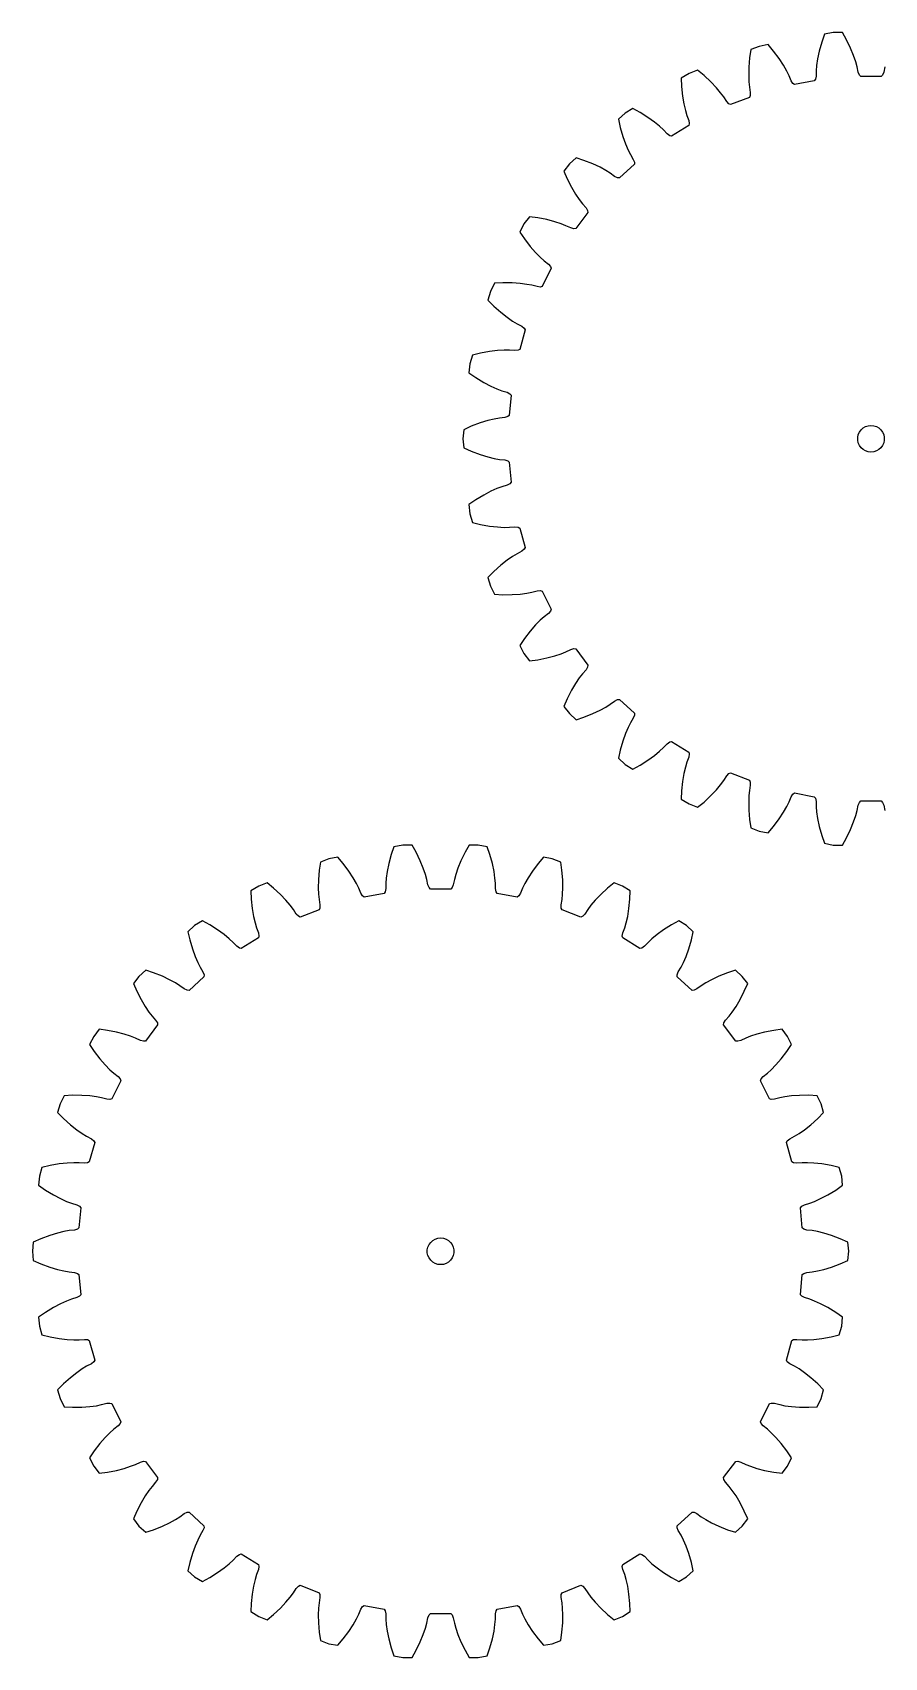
# Model space of a CAD drawing. Extents: x 0 to 188, y 0 to 183.
# Drawn here: x 0 to 95.7, y 0 to 182.6 of the extents above; entities that cross this region are included whole.
import ezdxf

# ---------------------------------------------------------------- set-up
doc = ezdxf.new("R2010")
doc.units = 0

msp = doc.modelspace()

# ---------------------------------------------------------------- linework, layer by layer
for p, q in [((89.94, 182.56), (88.94, 182.38)), ((90.97, 182.56), (89.94, 182.56)), ((91.42, 181.75), (90.97, 182.56)), ((81.63, 181.01), (80.68, 180.64)), ((82.63, 181.2), (81.63, 181.01)), ((83.23, 180.48), (82.63, 181.2)), ((88.64, 181.49), (88.36, 180.48)), ((88.94, 182.38), (88.64, 181.49)), ((91.89, 180.8), (91.42, 181.75)), ((92.23, 179.97), (91.89, 180.8)), ((80.54, 179.72), (80.45, 178.67)), ((80.68, 180.64), (80.54, 179.72)), ((83.86, 179.64), (83.23, 180.48)), ((84.35, 178.88), (83.86, 179.64)), ((88.17, 179.59), (88.07, 178.86)), ((88.36, 180.48), (88.17, 179.59)), ((92.47, 179.26), (92.23, 179.97)), ((92.63, 178.7), (92.47, 179.26)), ((73.74, 177.95), (72.87, 177.42)), ((72.87, 177.42), (72.91, 176.48)), ((74.69, 178.32), (73.74, 177.95)), ((75.42, 177.73), (74.69, 178.32)), ((76.19, 177.01), (75.42, 177.73)), ((80.45, 178.67), (80.44, 177.77)), ((80.44, 177.77), (80.46, 177.02)), ((84.72, 178.23), (84.35, 178.88)), ((84.98, 177.7), (84.72, 178.23)), ((85.21, 177.14), (84.98, 177.7)), ((85.4, 176.84), (85.21, 177.14)), ((87.81, 177.13), (85.58, 176.71)), ((87.94, 177.32), (87.81, 177.13)), ((88, 177.66), (87.94, 177.32)), ((88.02, 178.27), (88, 177.66)), ((88.07, 178.86), (88.02, 178.27)), ((92.75, 178.1), (92.63, 178.7)), ((92.88, 177.77), (92.75, 178.1)), ((93.03, 177.62), (92.88, 177.77)), ((95.31, 177.62), (93.03, 177.62)), ((95.47, 177.77), (95.31, 177.62)), ((95.6, 178.1), (95.47, 177.77)), ((95.72, 178.7), (95.6, 178.1)), ((72.91, 176.48), (73.02, 175.43)), ((73.02, 175.43), (73.16, 174.55)), ((76.81, 176.36), (76.19, 177.01)), ((77.29, 175.79), (76.81, 176.36)), ((77.64, 175.32), (77.29, 175.79)), ((77.97, 174.81), (77.64, 175.32)), ((80.53, 175.28), (78.41, 174.46)), ((80.46, 177.02), (80.52, 176.43)), ((80.52, 176.43), (80.62, 175.84)), ((80.62, 175.48), (80.53, 175.28)), ((80.62, 175.84), (80.62, 175.48)), ((85.58, 176.71), (85.4, 176.84)), ((66.55, 173.5), (65.8, 172.81)), ((67.42, 174.04), (66.55, 173.5)), ((68.24, 173.59), (67.42, 174.04)), ((69.13, 173.03), (68.24, 173.59)), ((73.16, 174.55), (73.33, 173.82)), ((73.33, 173.82), (73.5, 173.25)), ((78.21, 174.55), (77.97, 174.81)), ((78.41, 174.46), (78.21, 174.55)), ((65.8, 172.81), (66, 171.9)), ((66, 171.9), (66.3, 170.89)), ((69.86, 172.5), (69.13, 173.03)), ((70.44, 172.03), (69.86, 172.5)), ((70.87, 171.63), (70.44, 172.03)), ((71.29, 171.19), (70.87, 171.63)), ((73.72, 172.12), (71.78, 170.92)), ((73.5, 173.25), (73.7, 172.68)), ((73.7, 172.68), (73.77, 172.34)), ((73.77, 172.34), (73.72, 172.12)), ((66.3, 170.89), (66.61, 170.04)), ((66.61, 170.04), (66.91, 169.36)), ((71.57, 170.97), (71.29, 171.19)), ((71.78, 170.92), (71.57, 170.97)), ((61.05, 168.49), (60.3, 167.8)), ((61.94, 168.2), (61.05, 168.49)), ((62.92, 167.81), (61.94, 168.2)), ((66.91, 169.36), (67.17, 168.84)), ((67.17, 168.84), (67.48, 168.31)), ((67.48, 168.31), (67.61, 167.98)), ((67.61, 167.98), (67.6, 167.76)), ((60.3, 167.8), (59.68, 166.99)), ((59.68, 166.99), (60.06, 166.13)), ((63.74, 167.43), (62.92, 167.81)), ((64.39, 167.07), (63.74, 167.43)), ((64.89, 166.75), (64.39, 167.07)), ((65.38, 166.4), (64.89, 166.75)), ((65.7, 166.24), (65.38, 166.4)), ((65.92, 166.23), (65.7, 166.24)), ((67.6, 167.76), (65.92, 166.23)), ((60.06, 166.13), (60.53, 165.19)), ((60.53, 165.19), (60.99, 164.42)), ((60.99, 164.42), (61.41, 163.8)), ((61.41, 163.8), (61.77, 163.33)), ((61.77, 163.33), (62.17, 162.87)), ((62.17, 162.87), (62.35, 162.57)), ((62.35, 162.57), (62.39, 162.36)), ((55.2, 161.05), (54.75, 160.14)), ((55.82, 161.87), (55.2, 161.05)), ((56.74, 161.75), (55.82, 161.87)), ((57.78, 161.54), (56.74, 161.75)), ((58.65, 161.31), (57.78, 161.54)), ((59.36, 161.08), (58.65, 161.31)), ((59.91, 160.86), (59.36, 161.08)), ((60.45, 160.61), (59.91, 160.86)), ((62.39, 162.36), (61.01, 160.54)), ((54.75, 160.14), (55.27, 159.37)), ((55.27, 159.37), (55.91, 158.53)), ((60.79, 160.51), (60.45, 160.61)), ((61.01, 160.54), (60.79, 160.51)), ((55.91, 158.53), (56.51, 157.85)), ((56.51, 157.85), (57.03, 157.32)), ((57.03, 157.32), (57.47, 156.93)), ((58.25, 156.08), (57.24, 154.04)), ((57.47, 156.93), (57.94, 156.55)), ((57.94, 156.55), (58.18, 156.29)), ((58.18, 156.29), (58.25, 156.08)), ((51.43, 153.48), (51.15, 152.5)), ((51.89, 154.4), (51.43, 153.48)), ((52.82, 154.44), (51.89, 154.4)), ((53.87, 154.43), (52.82, 154.44)), ((54.77, 154.37), (53.87, 154.43)), ((55.51, 154.27), (54.77, 154.37)), ((56.09, 154.16), (55.51, 154.27)), ((56.68, 154.01), (56.09, 154.16)), ((57.03, 153.97), (56.68, 154.01)), ((57.24, 154.04), (57.03, 153.97)), ((51.15, 152.5), (51.81, 151.83)), ((51.81, 151.83), (52.59, 151.13)), ((52.59, 151.13), (53.3, 150.57)), ((53.3, 150.57), (53.91, 150.15)), ((53.91, 150.15), (54.42, 149.84)), ((54.42, 149.84), (54.95, 149.56)), ((55.34, 149.15), (54.72, 146.96)), ((54.95, 149.56), (55.24, 149.35)), ((55.24, 149.35), (55.34, 149.15)), ((49.4, 146.33), (49.12, 145.35)), ((50.3, 146.55), (49.4, 146.33)), ((51.34, 146.73), (50.3, 146.55)), ((52.24, 146.83), (51.34, 146.73)), ((52.98, 146.87), (52.24, 146.83)), ((53.57, 146.87), (52.98, 146.87)), ((54.18, 146.83), (53.57, 146.87)), ((54.53, 146.86), (54.18, 146.83)), ((54.72, 146.96), (54.53, 146.86)), ((49.12, 145.35), (49.02, 144.33)), ((49.02, 144.33), (49.79, 143.8)), ((49.79, 143.8), (50.69, 143.25)), ((50.69, 143.25), (51.49, 142.83)), ((51.49, 142.83), (52.17, 142.52)), ((52.17, 142.52), (52.72, 142.32)), ((52.72, 142.32), (53.3, 142.14)), ((53.3, 142.14), (53.62, 141.98)), ((53.76, 141.81), (53.55, 139.54)), ((53.62, 141.98), (53.76, 141.81)), ((51.13, 138.96), (50.27, 138.7)), ((51.86, 139.14), (51.13, 138.96)), ((52.44, 139.24), (51.86, 139.14)), ((53.04, 139.31), (52.44, 139.24)), ((53.38, 139.41), (53.04, 139.31)), ((53.55, 139.54), (53.38, 139.41)), ((48.43, 137.94), (48.34, 136.92)), ((48.34, 136.92), (48.43, 135.91)), ((49.28, 138.32), (48.43, 137.94)), ((50.27, 138.7), (49.28, 138.32)), ((92.68, 137.08), (92.75, 137.39)), ((92.68, 136.77), (92.68, 137.08)), ((92.75, 137.39), (92.87, 137.67)), ((92.87, 137.67), (93.06, 137.93)), ((93.06, 137.93), (93.29, 138.14)), ((93.29, 138.14), (93.56, 138.29)), ((93.56, 138.29), (93.86, 138.39)), ((93.86, 138.39), (94.17, 138.42)), ((94.17, 138.42), (94.49, 138.39)), ((94.49, 138.39), (94.78, 138.29)), ((94.78, 138.29), (95.05, 138.14)), ((95.05, 138.14), (95.29, 137.93)), ((95.29, 137.93), (95.47, 137.67)), ((95.47, 137.67), (95.6, 137.39)), ((95.6, 137.39), (95.67, 137.08)), ((95.67, 137.08), (95.67, 136.77)), ((48.43, 135.91), (49.28, 135.52)), ((49.28, 135.52), (50.27, 135.15)), ((50.27, 135.15), (51.13, 134.89)), ((92.75, 136.46), (92.68, 136.77)), ((92.87, 136.17), (92.75, 136.46)), ((93.06, 135.92), (92.87, 136.17)), ((93.29, 135.71), (93.06, 135.92)), ((93.56, 135.55), (93.29, 135.71)), ((93.86, 135.46), (93.56, 135.55)), ((94.17, 135.42), (93.86, 135.46)), ((94.49, 135.46), (94.17, 135.42)), ((94.78, 135.55), (94.49, 135.46)), ((95.05, 135.71), (94.78, 135.55)), ((95.29, 135.92), (95.05, 135.71)), ((95.47, 136.17), (95.29, 135.92)), ((95.6, 136.46), (95.47, 136.17)), ((95.67, 136.77), (95.6, 136.46)), ((51.13, 134.89), (51.86, 134.71)), ((51.86, 134.71), (52.44, 134.61)), ((52.44, 134.61), (53.04, 134.54)), ((53.04, 134.54), (53.38, 134.44)), ((53.38, 134.44), (53.55, 134.3)), ((53.55, 134.3), (53.76, 132.03)), ((52.72, 131.53), (52.17, 131.32)), ((53.3, 131.71), (52.72, 131.53)), ((53.62, 131.87), (53.3, 131.71)), ((53.76, 132.03), (53.62, 131.87)), ((49.79, 130.05), (49.02, 129.52)), ((50.69, 130.6), (49.79, 130.05)), ((51.49, 131.02), (50.69, 130.6)), ((52.17, 131.32), (51.49, 131.02)), ((49.02, 129.52), (49.12, 128.5)), ((49.12, 128.5), (49.4, 127.52)), ((49.4, 127.52), (50.3, 127.3)), ((50.3, 127.3), (51.34, 127.11)), ((51.34, 127.11), (52.24, 127.01)), ((52.24, 127.01), (52.98, 126.97)), ((52.98, 126.97), (53.57, 126.98)), ((53.57, 126.98), (54.18, 127.02)), ((54.18, 127.02), (54.53, 126.99)), ((54.53, 126.99), (54.72, 126.88)), ((54.72, 126.88), (55.34, 124.69)), ((54.95, 124.29), (54.42, 124)), ((55.24, 124.5), (54.95, 124.29)), ((55.34, 124.69), (55.24, 124.5)), ((52.59, 122.72), (51.81, 122.01)), ((53.3, 123.27), (52.59, 122.72)), ((53.91, 123.7), (53.3, 123.27)), ((54.42, 124), (53.91, 123.7)), ((51.81, 122.01), (51.15, 121.35)), ((51.15, 121.35), (51.43, 120.37)), ((51.43, 120.37), (51.89, 119.45)), ((51.89, 119.45), (52.82, 119.4)), ((52.82, 119.4), (53.87, 119.41)), ((53.87, 119.41), (54.77, 119.48)), ((54.77, 119.48), (55.51, 119.57)), ((55.51, 119.57), (56.09, 119.69)), ((56.09, 119.69), (56.68, 119.84)), ((56.68, 119.84), (57.03, 119.87)), ((57.03, 119.87), (57.24, 119.8)), ((57.24, 119.8), (58.25, 117.77)), ((57.47, 116.92), (57.03, 116.53)), ((57.94, 117.29), (57.47, 116.92)), ((58.18, 117.56), (57.94, 117.29)), ((58.25, 117.77), (58.18, 117.56)), ((55.91, 115.32), (55.27, 114.48)), ((56.51, 116), (55.91, 115.32)), ((57.03, 116.53), (56.51, 116)), ((55.27, 114.48), (54.75, 113.71)), ((54.75, 113.71), (55.2, 112.79)), ((59.91, 112.98), (60.45, 113.24)), ((60.45, 113.24), (60.79, 113.34)), ((60.79, 113.34), (61.01, 113.31)), ((61.01, 113.31), (62.39, 111.49)), ((55.2, 112.79), (55.82, 111.98)), ((55.82, 111.98), (56.74, 112.1)), ((56.74, 112.1), (57.78, 112.3)), ((57.78, 112.3), (58.65, 112.53)), ((58.65, 112.53), (59.36, 112.77)), ((59.36, 112.77), (59.91, 112.98)), ((62.39, 111.49), (62.35, 111.27)), ((61.41, 110.05), (60.99, 109.43)), ((61.77, 110.52), (61.41, 110.05)), ((62.17, 110.97), (61.77, 110.52)), ((62.35, 111.27), (62.17, 110.97)), ((60.06, 107.71), (59.68, 106.86)), ((60.53, 108.66), (60.06, 107.71)), ((60.99, 109.43), (60.53, 108.66)), ((59.68, 106.86), (60.3, 106.04)), ((60.3, 106.04), (61.05, 105.36)), ((61.94, 105.65), (62.92, 106.04)), ((62.92, 106.04), (63.74, 106.42)), ((63.74, 106.42), (64.39, 106.78)), ((64.39, 106.78), (64.89, 107.09)), ((64.89, 107.09), (65.38, 107.45)), ((65.38, 107.45), (65.7, 107.61)), ((65.7, 107.61), (65.92, 107.62)), ((65.92, 107.62), (67.6, 106.08)), ((67.6, 106.08), (67.61, 105.86)), ((61.05, 105.36), (61.94, 105.65)), ((66.91, 104.49), (66.61, 103.8)), ((67.17, 105.01), (66.91, 104.49)), ((67.48, 105.53), (67.17, 105.01)), ((67.61, 105.86), (67.48, 105.53)), ((66.3, 102.96), (66, 101.94)), ((66.61, 103.8), (66.3, 102.96)), ((70.87, 102.22), (71.29, 102.66)), ((71.29, 102.66), (71.57, 102.87)), ((71.57, 102.87), (71.78, 102.92)), ((71.78, 102.92), (73.72, 101.73)), ((66, 101.94), (65.8, 101.03)), ((65.8, 101.03), (66.55, 100.34)), ((68.24, 100.26), (69.13, 100.82)), ((69.13, 100.82), (69.86, 101.35)), ((69.86, 101.35), (70.44, 101.82)), ((70.44, 101.82), (70.87, 102.22)), ((73.5, 100.59), (73.33, 100.03)), ((73.7, 101.16), (73.5, 100.59)), ((73.77, 101.51), (73.7, 101.16)), ((73.72, 101.73), (73.77, 101.51)), ((66.55, 100.34), (67.42, 99.81)), ((67.42, 99.81), (68.24, 100.26)), ((73.16, 99.3), (73.02, 98.41)), ((73.33, 100.03), (73.16, 99.3)), ((77.64, 98.53), (77.97, 99.04)), ((77.97, 99.04), (78.21, 99.3)), ((78.21, 99.3), (78.41, 99.39)), ((78.41, 99.39), (80.53, 98.57)), ((72.91, 97.36), (72.87, 96.43)), ((73.02, 98.41), (72.91, 97.36)), ((75.42, 96.11), (76.19, 96.83)), ((76.19, 96.83), (76.81, 97.49)), ((76.81, 97.49), (77.29, 98.06)), ((77.29, 98.06), (77.64, 98.53)), ((80.46, 96.83), (80.44, 96.08)), ((80.52, 97.41), (80.46, 96.83)), ((80.62, 98.01), (80.52, 97.41)), ((80.53, 98.57), (80.62, 98.36)), ((80.62, 98.36), (80.62, 98.01)), ((85.21, 96.71), (85.4, 97.01)), ((85.4, 97.01), (85.58, 97.13)), ((85.58, 97.13), (87.81, 96.71)), ((72.87, 96.43), (73.74, 95.89)), ((73.74, 95.89), (74.69, 95.52)), ((74.69, 95.52), (75.42, 96.11)), ((80.44, 96.08), (80.45, 95.18)), ((80.45, 95.18), (80.54, 94.13)), ((83.86, 94.21), (84.35, 94.97)), ((84.35, 94.97), (84.72, 95.62)), ((84.72, 95.62), (84.98, 96.15)), ((84.98, 96.15), (85.21, 96.71)), ((87.81, 96.71), (87.94, 96.53)), ((87.94, 96.53), (88, 96.18)), ((88, 96.18), (88.02, 95.58)), ((88.02, 95.58), (88.07, 94.99)), ((88.07, 94.99), (88.17, 94.25)), ((92.47, 94.58), (92.63, 95.15)), ((92.63, 95.15), (92.75, 95.74)), ((92.75, 95.74), (92.88, 96.07)), ((92.88, 96.07), (93.03, 96.23)), ((93.03, 96.23), (95.31, 96.23)), ((95.31, 96.23), (95.47, 96.07)), ((95.47, 96.07), (95.6, 95.74)), ((95.6, 95.74), (95.72, 95.15)), ((80.54, 94.13), (80.68, 93.21)), ((80.68, 93.21), (81.63, 92.84)), ((82.63, 92.65), (83.23, 93.36)), ((83.23, 93.36), (83.86, 94.21)), ((88.17, 94.25), (88.36, 93.37)), ((88.36, 93.37), (88.64, 92.35)), ((91.89, 93.04), (92.23, 93.88)), ((92.23, 93.88), (92.47, 94.58)), ((81.63, 92.84), (82.63, 92.65)), ((88.64, 92.35), (88.94, 91.47)), ((88.94, 91.47), (89.94, 91.28)), ((90.97, 91.28), (91.42, 92.09)), ((91.42, 92.09), (91.89, 93.04)), ((33.29, 89.73), (32.34, 89.36)), ((34.3, 89.92), (33.29, 89.73)), ((34.9, 89.2), (34.3, 89.92)), ((40.3, 90.21), (40.02, 89.19)), ((40.6, 91.09), (40.3, 90.21)), ((41.61, 91.28), (40.6, 91.09)), ((42.63, 91.28), (41.61, 91.28)), ((43.09, 90.47), (42.63, 91.28)), ((43.55, 89.52), (43.09, 90.47)), ((43.89, 88.69), (43.55, 89.52)), ((48.12, 89.52), (47.78, 88.69)), ((48.59, 90.47), (48.12, 89.52)), ((49.04, 91.28), (48.59, 90.47)), ((50.07, 91.28), (49.04, 91.28)), ((51.07, 91.09), (50.07, 91.28)), ((51.37, 90.21), (51.07, 91.09)), ((51.65, 89.19), (51.37, 90.21)), ((57.38, 89.92), (56.78, 89.2)), ((58.38, 89.73), (57.38, 89.92)), ((59.33, 89.36), (58.38, 89.73)), ((89.94, 91.28), (90.97, 91.28)), ((32.21, 88.44), (32.12, 87.38)), ((32.34, 89.36), (32.21, 88.44)), ((35.53, 88.35), (34.9, 89.2)), ((36.02, 87.6), (35.53, 88.35)), ((39.84, 88.31), (39.73, 87.57)), ((40.02, 89.19), (39.84, 88.31)), ((44.13, 87.98), (43.89, 88.69)), ((44.29, 87.41), (44.13, 87.98)), ((47.54, 87.98), (47.38, 87.41)), ((47.78, 88.69), (47.54, 87.98)), ((51.84, 88.31), (51.65, 89.19)), ((51.94, 87.57), (51.84, 88.31)), ((56.15, 88.35), (55.66, 87.6)), ((56.78, 89.2), (56.15, 88.35)), ((59.47, 88.44), (59.33, 89.36)), ((59.56, 87.38), (59.47, 88.44)), ((25.41, 86.67), (24.54, 86.13)), ((24.54, 86.13), (24.57, 85.2)), ((26.36, 87.04), (25.41, 86.67)), ((27.08, 86.45), (26.36, 87.04)), ((27.85, 85.73), (27.08, 86.45)), ((32.12, 87.38), (32.1, 86.48)), ((32.1, 86.48), (32.13, 85.74)), ((36.38, 86.95), (36.02, 87.6)), ((36.64, 86.42), (36.38, 86.95)), ((36.87, 85.86), (36.64, 86.42)), ((37.06, 85.56), (36.87, 85.86)), ((39.48, 85.85), (37.24, 85.43)), ((39.6, 86.03), (39.48, 85.85)), ((39.67, 86.38), (39.6, 86.03)), ((39.68, 86.99), (39.67, 86.38)), ((39.73, 87.57), (39.68, 86.99)), ((44.41, 86.82), (44.29, 87.41)), ((44.54, 86.49), (44.41, 86.82)), ((44.7, 86.33), (44.54, 86.49)), ((46.98, 86.33), (44.7, 86.33)), ((47.13, 86.49), (46.98, 86.33)), ((47.26, 86.82), (47.13, 86.49)), ((47.38, 87.41), (47.26, 86.82)), ((51.99, 86.99), (51.94, 87.57)), ((52.01, 86.38), (51.99, 86.99)), ((52.07, 86.03), (52.01, 86.38)), ((52.19, 85.85), (52.07, 86.03)), ((54.43, 85.43), (52.19, 85.85)), ((54.8, 85.86), (54.61, 85.56)), ((55.03, 86.42), (54.8, 85.86)), ((55.29, 86.95), (55.03, 86.42)), ((55.66, 87.6), (55.29, 86.95)), ((59.54, 85.74), (59.57, 86.48)), ((59.57, 86.48), (59.56, 87.38)), ((64.59, 86.45), (63.82, 85.73)), ((65.32, 87.04), (64.59, 86.45)), ((66.27, 86.67), (65.32, 87.04)), ((67.14, 86.13), (66.27, 86.67)), ((67.1, 85.2), (67.14, 86.13)), ((24.57, 85.2), (24.68, 84.15)), ((24.68, 84.15), (24.83, 83.26)), ((28.47, 85.08), (27.85, 85.73)), ((28.95, 84.51), (28.47, 85.08)), ((29.3, 84.03), (28.95, 84.51)), ((29.63, 83.53), (29.3, 84.03)), ((32.2, 84), (30.07, 83.18)), ((32.13, 85.74), (32.19, 85.15)), ((32.19, 85.15), (32.29, 84.55)), ((32.29, 84.2), (32.2, 84)), ((32.29, 84.55), (32.29, 84.2)), ((37.24, 85.43), (37.06, 85.56)), ((54.61, 85.56), (54.43, 85.43)), ((59.39, 84.55), (59.49, 85.15)), ((59.39, 84.2), (59.39, 84.55)), ((59.48, 84), (59.39, 84.2)), ((61.6, 83.18), (59.48, 84)), ((59.49, 85.15), (59.54, 85.74)), ((62.37, 84.03), (62.04, 83.53)), ((62.72, 84.51), (62.37, 84.03)), ((63.2, 85.08), (62.72, 84.51)), ((63.82, 85.73), (63.2, 85.08)), ((66.85, 83.26), (66.99, 84.15)), ((66.99, 84.15), (67.1, 85.2)), ((18.21, 82.22), (17.46, 81.53)), ((19.08, 82.76), (18.21, 82.22)), ((19.9, 82.31), (19.08, 82.76)), ((20.79, 81.74), (19.9, 82.31)), ((24.83, 83.26), (24.99, 82.54)), ((24.99, 82.54), (25.16, 81.97)), ((29.87, 83.27), (29.63, 83.53)), ((30.07, 83.18), (29.87, 83.27)), ((61.8, 83.27), (61.6, 83.18)), ((62.04, 83.53), (61.8, 83.27)), ((66.51, 81.97), (66.68, 82.54)), ((66.68, 82.54), (66.85, 83.26)), ((71.77, 82.31), (70.88, 81.74)), ((72.59, 82.76), (71.77, 82.31)), ((73.46, 82.22), (72.59, 82.76)), ((74.21, 81.53), (73.46, 82.22)), ((17.46, 81.53), (17.67, 80.62)), ((17.67, 80.62), (17.97, 79.61)), ((21.52, 81.22), (20.79, 81.74)), ((22.1, 80.74), (21.52, 81.22)), ((22.53, 80.34), (22.1, 80.74)), ((22.95, 79.9), (22.53, 80.34)), ((25.38, 80.84), (23.45, 79.64)), ((25.16, 81.97), (25.37, 81.4)), ((25.37, 81.4), (25.43, 81.05)), ((25.43, 81.05), (25.38, 80.84)), ((66.24, 81.05), (66.31, 81.4)), ((66.29, 80.84), (66.24, 81.05)), ((68.23, 79.64), (66.29, 80.84)), ((66.31, 81.4), (66.51, 81.97)), ((69.14, 80.34), (68.72, 79.9)), ((69.57, 80.74), (69.14, 80.34)), ((70.15, 81.22), (69.57, 80.74)), ((70.88, 81.74), (70.15, 81.22)), ((73.71, 79.61), (74.01, 80.62)), ((74.01, 80.62), (74.21, 81.53)), ((17.97, 79.61), (18.27, 78.76)), ((18.27, 78.76), (18.57, 78.08)), ((23.23, 79.69), (22.95, 79.9)), ((23.45, 79.64), (23.23, 79.69)), ((68.44, 79.69), (68.23, 79.64)), ((68.72, 79.9), (68.44, 79.69)), ((73.1, 78.08), (73.4, 78.76)), ((73.4, 78.76), (73.71, 79.61)), ((12.72, 77.21), (11.96, 76.52)), ((13.6, 76.92), (12.72, 77.21)), ((14.59, 76.53), (13.6, 76.92)), ((18.57, 78.08), (18.84, 77.55)), ((18.84, 77.55), (19.14, 77.03)), ((19.14, 77.03), (19.27, 76.7)), ((19.27, 76.7), (19.26, 76.48)), ((72.4, 76.7), (72.53, 77.03)), ((72.41, 76.48), (72.4, 76.7)), ((72.53, 77.03), (72.84, 77.55)), ((72.84, 77.55), (73.1, 78.08)), ((78.07, 76.92), (77.09, 76.53)), ((78.96, 77.21), (78.07, 76.92)), ((79.71, 76.52), (78.96, 77.21)), ((11.96, 76.52), (11.35, 75.71)), ((11.35, 75.71), (11.72, 74.85)), ((15.4, 76.14), (14.59, 76.53)), ((16.05, 75.79), (15.4, 76.14)), ((16.55, 75.47), (16.05, 75.79)), ((17.04, 75.12), (16.55, 75.47)), ((17.36, 74.96), (17.04, 75.12)), ((17.58, 74.95), (17.36, 74.96)), ((19.26, 76.48), (17.58, 74.95)), ((74.09, 74.95), (72.41, 76.48)), ((74.31, 74.96), (74.09, 74.95)), ((74.63, 75.12), (74.31, 74.96)), ((75.12, 75.47), (74.63, 75.12)), ((75.62, 75.79), (75.12, 75.47)), ((76.27, 76.14), (75.62, 75.79)), ((77.09, 76.53), (76.27, 76.14)), ((80.33, 75.71), (79.71, 76.52)), ((79.95, 74.85), (80.33, 75.71)), ((11.72, 74.85), (12.2, 73.91)), ((12.2, 73.91), (12.66, 73.13)), ((12.66, 73.13), (13.07, 72.52)), ((78.6, 72.52), (79.02, 73.13)), ((79.02, 73.13), (79.47, 73.91)), ((79.47, 73.91), (79.95, 74.85)), ((13.07, 72.52), (13.43, 72.05)), ((13.43, 72.05), (13.83, 71.59)), ((13.83, 71.59), (14.02, 71.29)), ((14.02, 71.29), (14.05, 71.07)), ((77.62, 71.07), (77.66, 71.29)), ((77.66, 71.29), (77.84, 71.59)), ((77.84, 71.59), (78.24, 72.05)), ((78.24, 72.05), (78.6, 72.52)), ((6.87, 69.77), (6.41, 68.86)), ((7.48, 70.59), (6.87, 69.77)), ((8.41, 70.46), (7.48, 70.59)), ((9.44, 70.26), (8.41, 70.46)), ((10.31, 70.03), (9.44, 70.26)), ((11.02, 69.8), (10.31, 70.03)), ((11.57, 69.58), (11.02, 69.8)), ((12.12, 69.32), (11.57, 69.58)), ((14.05, 71.07), (12.68, 69.26)), ((79, 69.26), (77.62, 71.07)), ((80.1, 69.58), (79.56, 69.32)), ((80.65, 69.8), (80.1, 69.58)), ((81.36, 70.03), (80.65, 69.8)), ((82.23, 70.26), (81.36, 70.03)), ((83.27, 70.46), (82.23, 70.26)), ((84.19, 70.59), (83.27, 70.46)), ((84.81, 69.77), (84.19, 70.59)), ((85.26, 68.86), (84.81, 69.77)), ((6.41, 68.86), (6.93, 68.08)), ((6.93, 68.08), (7.58, 67.25)), ((12.46, 69.23), (12.12, 69.32)), ((12.68, 69.26), (12.46, 69.23)), ((79.22, 69.23), (79, 69.26)), ((79.56, 69.32), (79.22, 69.23)), ((84.1, 67.25), (84.74, 68.08)), ((84.74, 68.08), (85.26, 68.86)), ((7.58, 67.25), (8.17, 66.57)), ((8.17, 66.57), (8.69, 66.04)), ((8.69, 66.04), (9.13, 65.64)), ((82.54, 65.64), (82.98, 66.04)), ((82.98, 66.04), (83.5, 66.57)), ((83.5, 66.57), (84.1, 67.25)), ((9.92, 64.8), (8.9, 62.76)), ((9.13, 65.64), (9.61, 65.27)), ((9.61, 65.27), (9.84, 65.01)), ((9.84, 65.01), (9.92, 64.8)), ((81.76, 64.8), (81.83, 65.01)), ((82.77, 62.76), (81.76, 64.8)), ((81.83, 65.01), (82.07, 65.27)), ((82.07, 65.27), (82.54, 65.64)), ((3.1, 62.2), (2.82, 61.22)), ((3.55, 63.11), (3.1, 62.2)), ((4.48, 63.16), (3.55, 63.11)), ((5.54, 63.15), (4.48, 63.16)), ((6.44, 63.09), (5.54, 63.15)), ((7.18, 62.99), (6.44, 63.09)), ((7.75, 62.88), (7.18, 62.99)), ((8.34, 62.72), (7.75, 62.88)), ((8.69, 62.69), (8.34, 62.72)), ((8.9, 62.76), (8.69, 62.69)), ((82.98, 62.69), (82.77, 62.76)), ((83.33, 62.72), (82.98, 62.69)), ((83.92, 62.88), (83.33, 62.72)), ((84.5, 62.99), (83.92, 62.88)), ((85.24, 63.09), (84.5, 62.99)), ((86.13, 63.15), (85.24, 63.09)), ((87.19, 63.16), (86.13, 63.15)), ((88.12, 63.11), (87.19, 63.16)), ((88.58, 62.2), (88.12, 63.11)), ((88.86, 61.22), (88.58, 62.2)), ((2.82, 61.22), (3.47, 60.55)), ((3.47, 60.55), (4.26, 59.85)), ((87.41, 59.85), (88.2, 60.55)), ((88.2, 60.55), (88.86, 61.22)), ((4.26, 59.85), (4.97, 59.29)), ((4.97, 59.29), (5.58, 58.87)), ((5.58, 58.87), (6.08, 58.56)), ((6.08, 58.56), (6.62, 58.28)), ((85.06, 58.28), (85.59, 58.56)), ((85.59, 58.56), (86.1, 58.87)), ((86.1, 58.87), (86.71, 59.29)), ((86.71, 59.29), (87.41, 59.85)), ((7.01, 57.87), (6.38, 55.68)), ((6.62, 58.28), (6.9, 58.06)), ((6.9, 58.06), (7.01, 57.87)), ((84.67, 57.87), (84.77, 58.06)), ((85.29, 55.68), (84.67, 57.87)), ((84.77, 58.06), (85.06, 58.28)), ((1.06, 55.05), (0.78, 54.06)), ((1.97, 55.27), (1.06, 55.05)), ((3.01, 55.45), (1.97, 55.27)), ((3.9, 55.55), (3.01, 55.45)), ((4.65, 55.59), (3.9, 55.55)), ((5.24, 55.59), (4.65, 55.59)), ((5.84, 55.54), (5.24, 55.59)), ((6.19, 55.58), (5.84, 55.54)), ((6.38, 55.68), (6.19, 55.58)), ((85.48, 55.58), (85.29, 55.68)), ((85.83, 55.54), (85.48, 55.58)), ((86.44, 55.59), (85.83, 55.54)), ((87.03, 55.59), (86.44, 55.59)), ((87.77, 55.55), (87.03, 55.59)), ((88.67, 55.45), (87.77, 55.55)), ((89.71, 55.27), (88.67, 55.45)), ((90.61, 55.05), (89.71, 55.27)), ((90.89, 54.06), (90.61, 55.05)), ((0.78, 54.06), (0.69, 53.05)), ((0.69, 53.05), (1.45, 52.51)), ((90.22, 52.51), (90.99, 53.05)), ((90.99, 53.05), (90.89, 54.06)), ((1.45, 52.51), (2.36, 51.97)), ((2.36, 51.97), (3.15, 51.55)), ((3.15, 51.55), (3.83, 51.24)), ((3.83, 51.24), (4.38, 51.03)), ((87.29, 51.03), (87.84, 51.24)), ((87.84, 51.24), (88.52, 51.55)), ((88.52, 51.55), (89.32, 51.97)), ((89.32, 51.97), (90.22, 52.51)), ((4.38, 51.03), (4.96, 50.86)), ((4.96, 50.86), (5.28, 50.7)), ((5.42, 50.53), (5.21, 48.26)), ((5.28, 50.7), (5.42, 50.53)), ((86.25, 50.53), (86.39, 50.7)), ((86.46, 48.26), (86.25, 50.53)), ((86.39, 50.7), (86.71, 50.86)), ((86.71, 50.86), (87.29, 51.03)), ((2.79, 47.68), (1.93, 47.41)), ((3.52, 47.85), (2.79, 47.68)), ((4.1, 47.96), (3.52, 47.85)), ((4.7, 48.02), (4.1, 47.96)), ((5.04, 48.12), (4.7, 48.02)), ((5.21, 48.26), (5.04, 48.12)), ((86.63, 48.12), (86.46, 48.26)), ((86.97, 48.02), (86.63, 48.12)), ((87.57, 47.96), (86.97, 48.02)), ((88.15, 47.85), (87.57, 47.96)), ((88.88, 47.68), (88.15, 47.85)), ((89.74, 47.41), (88.88, 47.68)), ((0.09, 46.66), (0, 45.64)), ((0.95, 47.04), (0.09, 46.66)), ((1.93, 47.41), (0.95, 47.04)), ((44.34, 45.8), (44.41, 46.1)), ((44.34, 45.48), (44.34, 45.8)), ((44.41, 46.1), (44.54, 46.39)), ((44.54, 46.39), (44.72, 46.64)), ((44.72, 46.64), (44.95, 46.85)), ((44.95, 46.85), (45.23, 47.01)), ((45.23, 47.01), (45.52, 47.11)), ((45.52, 47.11), (45.84, 47.14)), ((45.84, 47.14), (46.15, 47.11)), ((46.15, 47.11), (46.45, 47.01)), ((46.45, 47.01), (46.72, 46.85)), ((46.72, 46.85), (46.95, 46.64)), ((46.95, 46.64), (47.14, 46.39)), ((47.14, 46.39), (47.26, 46.1)), ((47.26, 46.1), (47.33, 45.8)), ((47.33, 45.8), (47.33, 45.48)), ((90.73, 47.04), (89.74, 47.41)), ((91.58, 46.66), (90.73, 47.04)), ((91.67, 45.64), (91.58, 46.66)), ((0, 45.64), (0.09, 44.62)), ((0.09, 44.62), (0.95, 44.24)), ((0.95, 44.24), (1.93, 43.87)), ((1.93, 43.87), (2.79, 43.6)), ((44.41, 45.18), (44.34, 45.48)), ((44.54, 44.89), (44.41, 45.18)), ((44.72, 44.64), (44.54, 44.89)), ((44.95, 44.43), (44.72, 44.64)), ((45.23, 44.27), (44.95, 44.43)), ((45.52, 44.17), (45.23, 44.27)), ((45.84, 44.14), (45.52, 44.17)), ((46.15, 44.17), (45.84, 44.14)), ((46.45, 44.27), (46.15, 44.17)), ((46.72, 44.43), (46.45, 44.27)), ((46.95, 44.64), (46.72, 44.43)), ((47.14, 44.89), (46.95, 44.64)), ((47.26, 45.18), (47.14, 44.89)), ((47.33, 45.48), (47.26, 45.18)), ((88.88, 43.6), (89.74, 43.87)), ((89.74, 43.87), (90.73, 44.24)), ((90.73, 44.24), (91.58, 44.62)), ((91.58, 44.62), (91.67, 45.64)), ((2.79, 43.6), (3.52, 43.43)), ((3.52, 43.43), (4.1, 43.33)), ((4.1, 43.33), (4.7, 43.26)), ((4.7, 43.26), (5.04, 43.16)), ((5.04, 43.16), (5.21, 43.02)), ((5.21, 43.02), (5.42, 40.75)), ((86.25, 40.75), (86.46, 43.02)), ((86.46, 43.02), (86.63, 43.16)), ((86.63, 43.16), (86.97, 43.26)), ((86.97, 43.26), (87.57, 43.33)), ((87.57, 43.33), (88.15, 43.43)), ((88.15, 43.43), (88.88, 43.6)), ((4.38, 40.25), (3.83, 40.04)), ((4.96, 40.43), (4.38, 40.25)), ((5.28, 40.58), (4.96, 40.43)), ((5.42, 40.75), (5.28, 40.58)), ((86.39, 40.58), (86.25, 40.75)), ((86.71, 40.43), (86.39, 40.58)), ((87.29, 40.25), (86.71, 40.43)), ((87.84, 40.04), (87.29, 40.25)), ((1.45, 38.77), (0.69, 38.24)), ((2.36, 39.32), (1.45, 38.77)), ((3.15, 39.73), (2.36, 39.32)), ((3.83, 40.04), (3.15, 39.73)), ((88.52, 39.73), (87.84, 40.04)), ((89.32, 39.32), (88.52, 39.73)), ((90.22, 38.77), (89.32, 39.32)), ((90.99, 38.24), (90.22, 38.77)), ((0.69, 38.24), (0.78, 37.22)), ((0.78, 37.22), (1.06, 36.24)), ((90.61, 36.24), (90.89, 37.22)), ((90.89, 37.22), (90.99, 38.24)), ((1.06, 36.24), (1.97, 36.02)), ((1.97, 36.02), (3.01, 35.83)), ((3.01, 35.83), (3.9, 35.73)), ((3.9, 35.73), (4.65, 35.69)), ((4.65, 35.69), (5.24, 35.7)), ((5.24, 35.7), (5.84, 35.74)), ((5.84, 35.74), (6.19, 35.71)), ((6.19, 35.71), (6.38, 35.6)), ((6.38, 35.6), (7.01, 33.41)), ((84.67, 33.41), (85.29, 35.6)), ((85.29, 35.6), (85.48, 35.71)), ((85.48, 35.71), (85.83, 35.74)), ((85.83, 35.74), (86.44, 35.7)), ((86.44, 35.7), (87.03, 35.69)), ((87.03, 35.69), (87.77, 35.73)), ((87.77, 35.73), (88.67, 35.83)), ((88.67, 35.83), (89.71, 36.02)), ((89.71, 36.02), (90.61, 36.24)), ((6.62, 33), (6.08, 32.72)), ((6.9, 33.22), (6.62, 33)), ((7.01, 33.41), (6.9, 33.22)), ((84.77, 33.22), (84.67, 33.41)), ((85.06, 33), (84.77, 33.22)), ((85.59, 32.72), (85.06, 33)), ((4.26, 31.43), (3.47, 30.73)), ((4.97, 31.99), (4.26, 31.43)), ((5.58, 32.42), (4.97, 31.99)), ((6.08, 32.72), (5.58, 32.42)), ((86.1, 32.42), (85.59, 32.72)), ((86.71, 31.99), (86.1, 32.42)), ((87.41, 31.43), (86.71, 31.99)), ((88.2, 30.73), (87.41, 31.43)), ((3.47, 30.73), (2.82, 30.07)), ((2.82, 30.07), (3.1, 29.08)), ((88.86, 30.07), (88.2, 30.73)), ((88.58, 29.08), (88.86, 30.07)), ((3.1, 29.08), (3.55, 28.17)), ((3.55, 28.17), (4.48, 28.12)), ((4.48, 28.12), (5.54, 28.13)), ((5.54, 28.13), (6.44, 28.19)), ((6.44, 28.19), (7.18, 28.29)), ((7.18, 28.29), (7.75, 28.41)), ((7.75, 28.41), (8.34, 28.56)), ((8.34, 28.56), (8.69, 28.59)), ((8.69, 28.59), (8.9, 28.52)), ((8.9, 28.52), (9.92, 26.48)), ((81.76, 26.48), (82.77, 28.52)), ((82.77, 28.52), (82.98, 28.59)), ((82.98, 28.59), (83.33, 28.56)), ((83.33, 28.56), (83.92, 28.41)), ((83.92, 28.41), (84.5, 28.29)), ((84.5, 28.29), (85.24, 28.19)), ((85.24, 28.19), (86.13, 28.13)), ((86.13, 28.13), (87.19, 28.12)), ((87.19, 28.12), (88.12, 28.17)), ((88.12, 28.17), (88.58, 29.08)), ((9.13, 25.64), (8.69, 25.24)), ((9.61, 26.01), (9.13, 25.64)), ((9.84, 26.28), (9.61, 26.01)), ((9.92, 26.48), (9.84, 26.28)), ((81.83, 26.28), (81.76, 26.48)), ((82.07, 26.01), (81.83, 26.28)), ((82.54, 25.64), (82.07, 26.01)), ((82.98, 25.24), (82.54, 25.64)), ((7.58, 24.04), (6.93, 23.2)), ((8.17, 24.71), (7.58, 24.04)), ((8.69, 25.24), (8.17, 24.71)), ((83.5, 24.71), (82.98, 25.24)), ((84.1, 24.04), (83.5, 24.71)), ((84.74, 23.2), (84.1, 24.04)), ((6.93, 23.2), (6.41, 22.43)), ((6.41, 22.43), (6.87, 21.51)), ((11.57, 21.7), (12.12, 21.96)), ((12.12, 21.96), (12.46, 22.05)), ((12.46, 22.05), (12.68, 22.03)), ((12.68, 22.03), (14.05, 20.21)), ((77.62, 20.21), (79, 22.03)), ((79, 22.03), (79.22, 22.05)), ((79.22, 22.05), (79.56, 21.96)), ((79.56, 21.96), (80.1, 21.7)), ((85.26, 22.43), (84.74, 23.2)), ((84.81, 21.51), (85.26, 22.43)), ((6.87, 21.51), (7.48, 20.7)), ((7.48, 20.7), (8.41, 20.82)), ((8.41, 20.82), (9.44, 21.02)), ((9.44, 21.02), (10.31, 21.25)), ((10.31, 21.25), (11.02, 21.48)), ((11.02, 21.48), (11.57, 21.7)), ((14.05, 20.21), (14.02, 19.99)), ((77.66, 19.99), (77.62, 20.21)), ((80.1, 21.7), (80.65, 21.48)), ((80.65, 21.48), (81.36, 21.25)), ((81.36, 21.25), (82.23, 21.02)), ((82.23, 21.02), (83.27, 20.82)), ((83.27, 20.82), (84.19, 20.7)), ((84.19, 20.7), (84.81, 21.51)), ((13.07, 18.77), (12.66, 18.15)), ((13.43, 19.23), (13.07, 18.77)), ((13.83, 19.69), (13.43, 19.23)), ((14.02, 19.99), (13.83, 19.69)), ((77.84, 19.69), (77.66, 19.99)), ((78.24, 19.23), (77.84, 19.69)), ((78.6, 18.77), (78.24, 19.23)), ((79.02, 18.15), (78.6, 18.77)), ((11.72, 16.43), (11.35, 15.58)), ((12.2, 17.37), (11.72, 16.43)), ((12.66, 18.15), (12.2, 17.37)), ((79.47, 17.37), (79.02, 18.15)), ((79.95, 16.43), (79.47, 17.37)), ((80.33, 15.58), (79.95, 16.43)), ((11.35, 15.58), (11.96, 14.76)), ((11.96, 14.76), (12.72, 14.07)), ((13.6, 14.36), (14.59, 14.75)), ((14.59, 14.75), (15.4, 15.14)), ((15.4, 15.14), (16.05, 15.5)), ((16.05, 15.5), (16.55, 15.81)), ((16.55, 15.81), (17.04, 16.17)), ((17.04, 16.17), (17.36, 16.32)), ((17.36, 16.32), (17.58, 16.34)), ((17.58, 16.34), (19.26, 14.8)), ((19.26, 14.8), (19.27, 14.58)), ((72.4, 14.58), (72.41, 14.8)), ((72.41, 14.8), (74.09, 16.34)), ((74.09, 16.34), (74.31, 16.32)), ((74.31, 16.32), (74.63, 16.17)), ((74.63, 16.17), (75.12, 15.81)), ((75.12, 15.81), (75.62, 15.5)), ((75.62, 15.5), (76.27, 15.14)), ((76.27, 15.14), (77.09, 14.75)), ((77.09, 14.75), (78.07, 14.36)), ((78.96, 14.07), (79.71, 14.76)), ((79.71, 14.76), (80.33, 15.58)), ((12.72, 14.07), (13.6, 14.36)), ((18.57, 13.2), (18.27, 12.52)), ((18.84, 13.73), (18.57, 13.2)), ((19.14, 14.25), (18.84, 13.73)), ((19.27, 14.58), (19.14, 14.25)), ((72.53, 14.25), (72.4, 14.58)), ((72.84, 13.73), (72.53, 14.25)), ((73.1, 13.2), (72.84, 13.73)), ((73.4, 12.52), (73.1, 13.2)), ((78.07, 14.36), (78.96, 14.07)), ((17.97, 11.67), (17.67, 10.66)), ((18.27, 12.52), (17.97, 11.67)), ((22.53, 10.94), (22.95, 11.38)), ((22.95, 11.38), (23.23, 11.59)), ((23.23, 11.59), (23.45, 11.64)), ((23.45, 11.64), (25.38, 10.44)), ((66.29, 10.44), (68.23, 11.64)), ((68.23, 11.64), (68.44, 11.59)), ((68.44, 11.59), (68.72, 11.38)), ((68.72, 11.38), (69.14, 10.94)), ((73.71, 11.67), (73.4, 12.52)), ((74.01, 10.66), (73.71, 11.67)), ((17.67, 10.66), (17.46, 9.75)), ((17.46, 9.75), (18.21, 9.06)), ((19.9, 8.97), (20.79, 9.54)), ((20.79, 9.54), (21.52, 10.07)), ((21.52, 10.07), (22.1, 10.54)), ((22.1, 10.54), (22.53, 10.94)), ((25.16, 9.31), (24.99, 8.75)), ((25.37, 9.88), (25.16, 9.31)), ((25.43, 10.23), (25.37, 9.88)), ((25.38, 10.44), (25.43, 10.23)), ((66.24, 10.23), (66.29, 10.44)), ((66.31, 9.88), (66.24, 10.23)), ((66.51, 9.31), (66.31, 9.88)), ((66.68, 8.75), (66.51, 9.31)), ((69.14, 10.94), (69.57, 10.54)), ((69.57, 10.54), (70.15, 10.07)), ((70.15, 10.07), (70.88, 9.54)), ((70.88, 9.54), (71.77, 8.97)), ((73.46, 9.06), (74.21, 9.75)), ((74.21, 9.75), (74.01, 10.66)), ((18.21, 9.06), (19.08, 8.52)), ((19.08, 8.52), (19.9, 8.97)), ((24.83, 8.02), (24.68, 7.13)), ((24.99, 8.75), (24.83, 8.02)), ((29.3, 7.25), (29.63, 7.76)), ((29.63, 7.76), (29.87, 8.02)), ((29.87, 8.02), (30.07, 8.11)), ((30.07, 8.11), (32.2, 7.28)), ((59.48, 7.28), (61.6, 8.11)), ((61.6, 8.11), (61.8, 8.02)), ((61.8, 8.02), (62.04, 7.76)), ((62.04, 7.76), (62.37, 7.25)), ((66.85, 8.02), (66.68, 8.75)), ((66.99, 7.13), (66.85, 8.02)), ((71.77, 8.97), (72.59, 8.52)), ((72.59, 8.52), (73.46, 9.06)), ((24.57, 6.08), (24.54, 5.15)), ((24.68, 7.13), (24.57, 6.08)), ((27.08, 4.83), (27.85, 5.55)), ((27.85, 5.55), (28.47, 6.2)), ((28.47, 6.2), (28.95, 6.77)), ((28.95, 6.77), (29.3, 7.25)), ((32.13, 5.54), (32.1, 4.8)), ((32.19, 6.13), (32.13, 5.54)), ((32.29, 6.73), (32.19, 6.13)), ((32.2, 7.28), (32.29, 7.08)), ((32.29, 7.08), (32.29, 6.73)), ((36.87, 5.42), (37.06, 5.72)), ((37.06, 5.72), (37.24, 5.85)), ((37.24, 5.85), (39.48, 5.43)), ((52.19, 5.43), (54.43, 5.85)), ((54.43, 5.85), (54.61, 5.72)), ((54.61, 5.72), (54.8, 5.42)), ((59.39, 7.08), (59.48, 7.28)), ((59.39, 6.73), (59.39, 7.08)), ((59.49, 6.13), (59.39, 6.73)), ((59.54, 5.54), (59.49, 6.13)), ((59.57, 4.8), (59.54, 5.54)), ((62.37, 7.25), (62.72, 6.77)), ((62.72, 6.77), (63.2, 6.2)), ((63.2, 6.2), (63.82, 5.55)), ((63.82, 5.55), (64.59, 4.83)), ((67.1, 6.08), (66.99, 7.13)), ((67.14, 5.15), (67.1, 6.08)), ((24.54, 5.15), (25.41, 4.61)), ((25.41, 4.61), (26.36, 4.24)), ((26.36, 4.24), (27.08, 4.83)), ((32.1, 4.8), (32.12, 3.9)), ((32.12, 3.9), (32.21, 2.85)), ((35.53, 2.93), (36.02, 3.68)), ((36.02, 3.68), (36.38, 4.33)), ((36.38, 4.33), (36.64, 4.86)), ((36.64, 4.86), (36.87, 5.42)), ((39.48, 5.43), (39.6, 5.25)), ((39.6, 5.25), (39.67, 4.9)), ((39.67, 4.9), (39.68, 4.3)), ((39.68, 4.3), (39.73, 3.71)), ((39.73, 3.71), (39.84, 2.97)), ((44.13, 3.3), (44.29, 3.87)), ((44.29, 3.87), (44.41, 4.46)), ((44.41, 4.46), (44.54, 4.79)), ((44.54, 4.79), (44.7, 4.95)), ((44.7, 4.95), (46.98, 4.95)), ((46.98, 4.95), (47.13, 4.79)), ((47.13, 4.79), (47.26, 4.46)), ((47.26, 4.46), (47.38, 3.87)), ((47.38, 3.87), (47.54, 3.3)), ((51.84, 2.97), (51.94, 3.71)), ((51.94, 3.71), (51.99, 4.3)), ((51.99, 4.3), (52.01, 4.9)), ((52.01, 4.9), (52.07, 5.25)), ((52.07, 5.25), (52.19, 5.43)), ((54.8, 5.42), (55.03, 4.86)), ((55.03, 4.86), (55.29, 4.33)), ((55.29, 4.33), (55.66, 3.68)), ((55.66, 3.68), (56.15, 2.93)), ((59.47, 2.85), (59.56, 3.9)), ((59.56, 3.9), (59.57, 4.8)), ((64.59, 4.83), (65.32, 4.24)), ((65.32, 4.24), (66.27, 4.61)), ((66.27, 4.61), (67.14, 5.15)), ((32.21, 2.85), (32.34, 1.92)), ((32.34, 1.92), (33.29, 1.55)), ((34.3, 1.37), (34.9, 2.08)), ((34.9, 2.08), (35.53, 2.93)), ((39.84, 2.97), (40.02, 2.09)), ((40.02, 2.09), (40.3, 1.07)), ((43.55, 1.76), (43.89, 2.59)), ((43.89, 2.59), (44.13, 3.3)), ((47.54, 3.3), (47.78, 2.59)), ((47.78, 2.59), (48.12, 1.76)), ((51.37, 1.07), (51.65, 2.09)), ((51.65, 2.09), (51.84, 2.97)), ((56.15, 2.93), (56.78, 2.08)), ((56.78, 2.08), (57.38, 1.37)), ((58.38, 1.55), (59.33, 1.92)), ((59.33, 1.92), (59.47, 2.85)), ((33.29, 1.55), (34.3, 1.37)), ((40.3, 1.07), (40.6, 0.19)), ((40.6, 0.19), (41.61, 0)), ((41.61, 0), (42.63, 0)), ((42.63, 0), (43.09, 0.81)), ((43.09, 0.81), (43.55, 1.76)), ((48.12, 1.76), (48.59, 0.81)), ((48.59, 0.81), (49.04, 0)), ((49.04, 0), (50.07, 0)), ((50.07, 0), (51.07, 0.19)), ((51.07, 0.19), (51.37, 1.07)), ((57.38, 1.37), (58.38, 1.55))]:
    msp.add_line(p, q)

doc.saveas('drawing.dxf')
